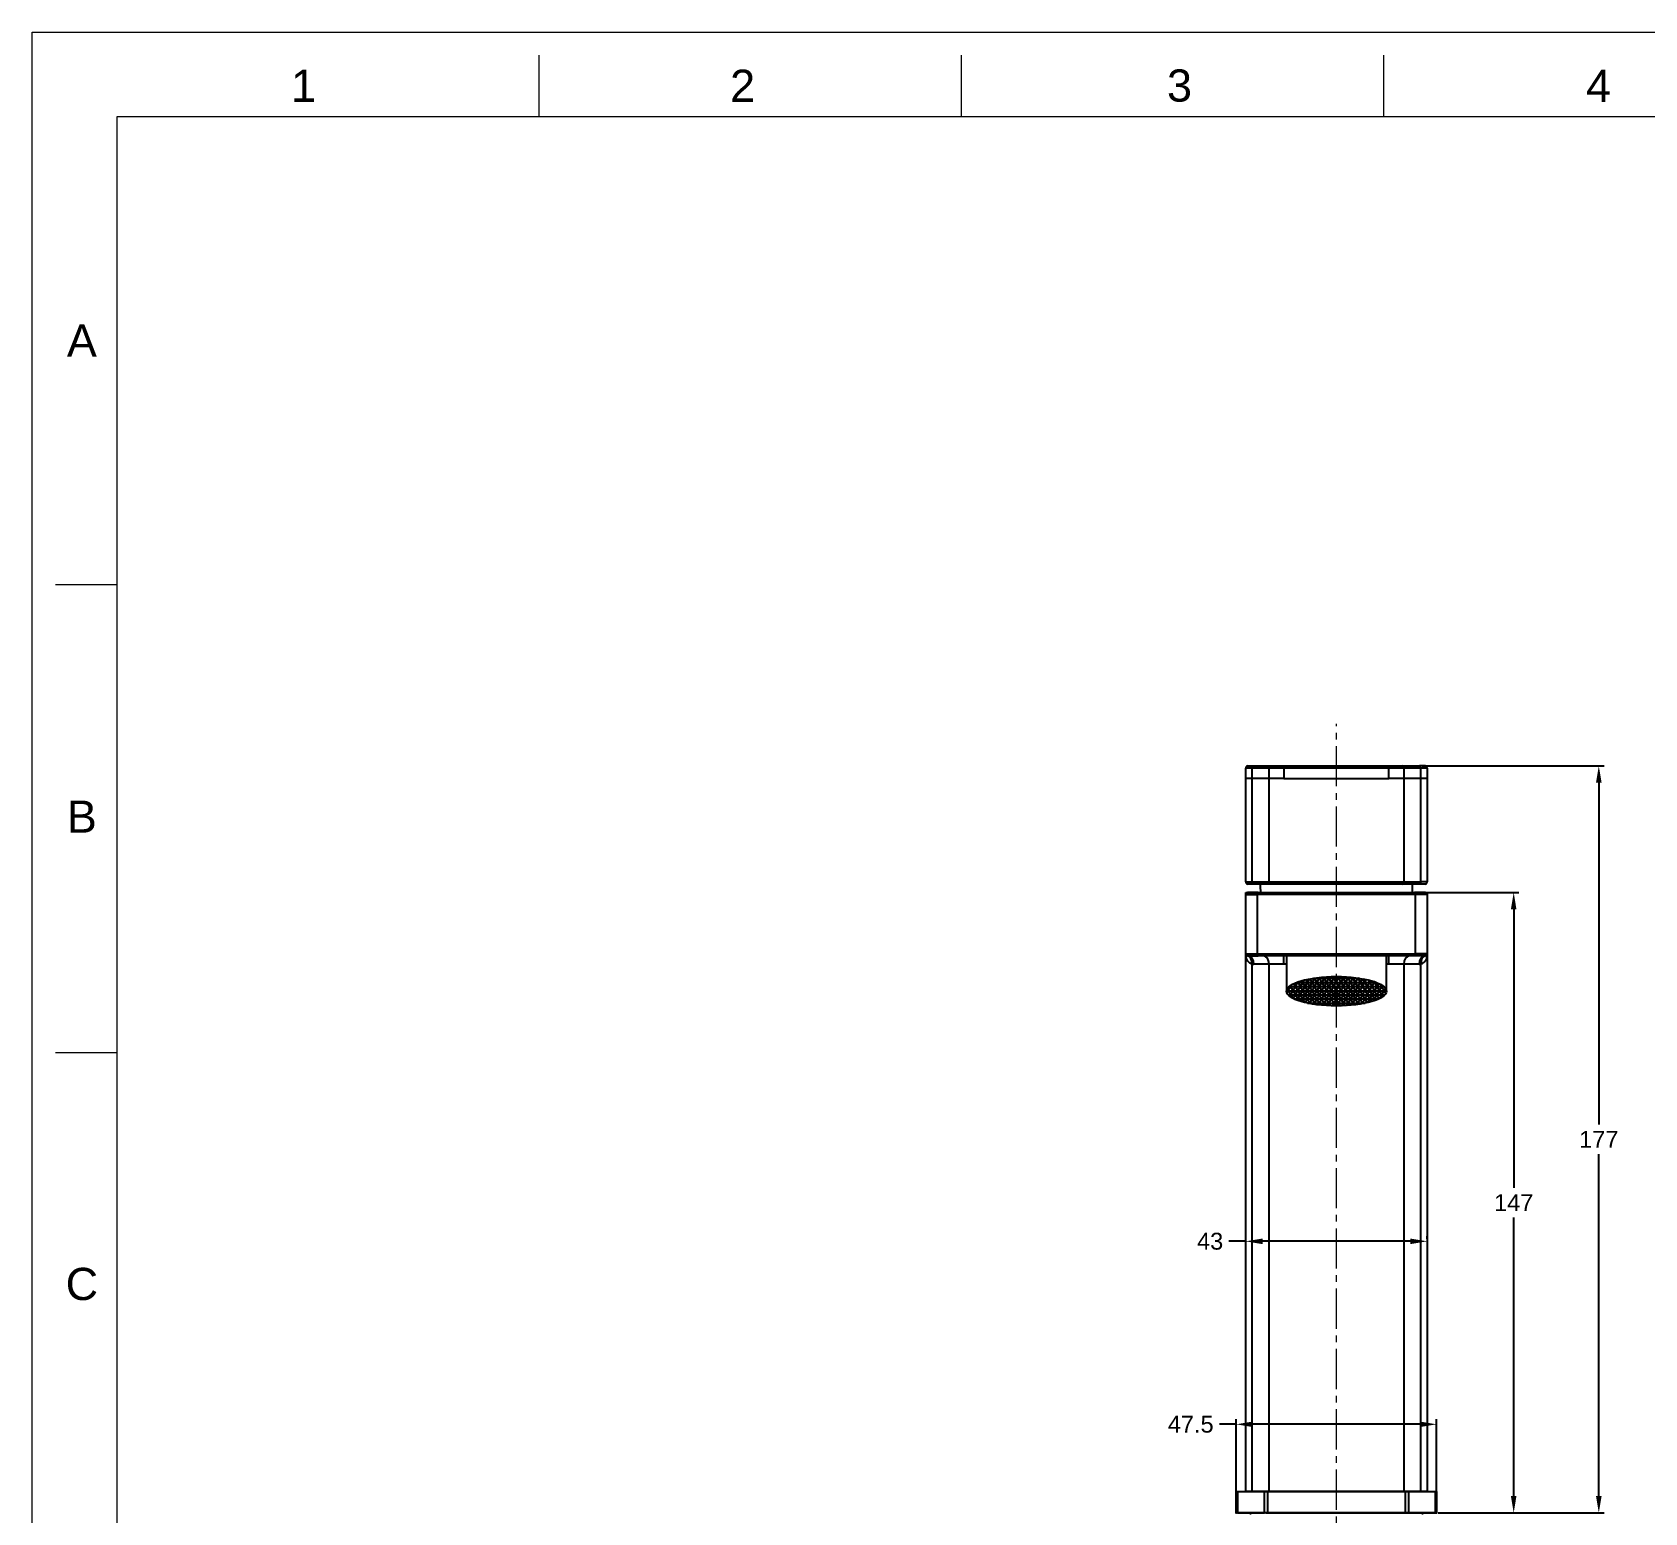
# Model space of a CAD drawing. Header units: millimetres. Extents: x 12315 to 13156, y 3748 to 4343.
# Drawn here: x 12314.7 to 12696.9, y 3992.3 to 4343.2 of the extents above; entities that cross this region are included whole.
import ezdxf

# ---------------------------------------------------------------- set-up
doc = ezdxf.new("R2010")
doc.units = ezdxf.units.MM
doc.linetypes.add('CENTER2', pattern=[28.575, 19.05, -3.175, 3.175, -3.175])
doc.linetypes.add('CENTERX2', pattern=[101.6, 63.5, -12.7, 12.7, -12.7])
for name, color, linetype, lineweight in [('CENTER', 1, 'CENTERX2', 15), ('DIM_', 5, 'Continuous', 9), ('FORM', 7, 'Continuous', 13)]:
    doc.layers.add(name, color=color, linetype=linetype, lineweight=lineweight)
doc.styles.get("Standard").update_dxf_attribs({"font": 'arial.ttf'})
doc.dimstyles.new('사본(2) STANDARD', dxfattribs={"dimscale": 0, "dimtxt": 4, "dimasz": 4, "dimexe": 1.25, "dimexo": 0.625, "dimgap": 1.5, "dimtad": 3, "dimtih": 1, "dimtoh": 1, "dimdec": 1, "dimzin": 9, "dimdsep": 46, "dimtxsty": 'Standard', "dimcen": 2.5, "dimclrd": 5, "dimclre": 5, "dimclrt": 5, "dimadec": 0, "dimazin": 0, "dimtfac": 1, "dimtdec": 1, "dimtmove": 0, "dimatfit": 3, "dimfxl": 1.25, "dimtfill": 1, "dimtolj": 1, "dimtzin": 0, "dimarcsym": 0})

# ---------------------------------------------------------------- blocks, each defined once
blk = doc.blocks.new('*D1')
at = {"layer": 'Defpoints', "color": 0, "transparency": 16777216}
for p in [(12647.58, 4013.22), (12600.08, 3994.76), (12647.58, 3994.76)]:
    blk.add_point(p, dxfattribs=at)
at = {"layer": 'DIM_', "color": 5, "lineweight": -2, "transparency": 16777216}
for p, q in [((12600.08, 3995.38), (12600.08, 4014.47)), ((12647.58, 3995.38), (12647.58, 4014.47)), ((12600.08, 4013.22), (12596.08, 4013.22)), ((12643.58, 4013.22), (12604.08, 4013.22))]:
    blk.add_line(p, q, dxfattribs=at)
at = {"layer": 'DIM_', "color": 5, "transparency": 16777216}
for points in [[(12604.08, 4013.88), (12604.08, 4012.55), (12600.08, 4013.22)], [(12643.58, 4013.88), (12643.58, 4012.55), (12647.58, 4013.22)]]:
    blk.add_solid(points, dxfattribs=at)
at = {"layer": 'DIM_', "color": 5, "transparency": 16777216, "insert": (12589.29, 4013.22), "char_height": 4, "attachment_point": 5, "bg_fill": 3, "box_fill_scale": 1.1, "bg_fill_color": 256, "bg_fill_true_color": 13158600, "bg_fill_transparency": 0}
blk.add_mtext('\\A1;47.5', dxfattribs=at)
blk = doc.blocks.new('*D2')
at = {"layer": 'Defpoints', "color": 0, "transparency": 16777216}
for p in [(12602.33, 4056.59), (12645.33, 4056.59), (12645.33, 4056.59)]:
    blk.add_point(p, dxfattribs=at)
at = {"layer": 'DIM_', "color": 5, "lineweight": -2, "transparency": 16777216}
for p, q in [((12602.33, 4056.59), (12598.33, 4056.59)), ((12602.33, 4057.21), (12602.33, 4057.84)), ((12641.33, 4056.59), (12606.33, 4056.59)), ((12645.33, 4057.21), (12645.33, 4057.84))]:
    blk.add_line(p, q, dxfattribs=at)
at = {"layer": 'DIM_', "color": 5, "transparency": 16777216}
for points in [[(12606.33, 4057.25), (12606.33, 4055.92), (12602.33, 4056.59)], [(12641.33, 4057.25), (12641.33, 4055.92), (12645.33, 4056.59)]]:
    blk.add_solid(points, dxfattribs=at)
at = {"layer": 'DIM_', "color": 5, "transparency": 16777216, "insert": (12593.89, 4056.59), "char_height": 4, "attachment_point": 5, "bg_fill": 3, "box_fill_scale": 1.1, "bg_fill_color": 256, "bg_fill_true_color": 13158600, "bg_fill_transparency": 0}
blk.add_mtext('\\A1;43', dxfattribs=at)
blk = doc.blocks.new('*D3')
at = {"layer": 'Defpoints', "color": 0, "transparency": 16777216}
for p in [(12643.52, 4169.26), (12686.02, 4169.26), (12647.58, 3992.26)]:
    blk.add_point(p, dxfattribs=at)
at = {"layer": 'DIM_', "color": 5, "lineweight": -2, "transparency": 16777216}
for p, q in [((12644.14, 4169.26), (12687.27, 4169.26)), ((12686.02, 4165.26), (12686.02, 4084.26)), ((12686.02, 3996.26), (12686.02, 4077.25)), ((12648.21, 3992.26), (12687.27, 3992.26))]:
    blk.add_line(p, q, dxfattribs=at)
at = {"layer": 'DIM_', "color": 5, "transparency": 16777216}
for points in [[(12685.35, 4165.26), (12686.69, 4165.26), (12686.02, 4169.26)], [(12685.35, 3996.26), (12686.69, 3996.26), (12686.02, 3992.26)]]:
    blk.add_solid(points, dxfattribs=at)
at = {"layer": 'DIM_', "color": 5, "transparency": 16777216, "insert": (12686.02, 4080.76), "char_height": 4, "attachment_point": 5, "bg_fill": 3, "box_fill_scale": 1.1, "bg_fill_color": 256, "bg_fill_true_color": 13158600, "bg_fill_transparency": 0}
blk.add_mtext('\\A1;177', dxfattribs=at)
blk = doc.blocks.new('*D4')
at = {"layer": 'Defpoints', "color": 0, "transparency": 16777216}
for p in [(12642.43, 4139.24), (12647.29, 3992.26), (12665.85, 3992.26)]:
    blk.add_point(p, dxfattribs=at)
at = {"layer": 'DIM_', "color": 5, "lineweight": -2, "transparency": 16777216}
for p, q in [((12643.05, 4139.24), (12667.1, 4139.24)), ((12665.85, 4135.24), (12665.85, 4069.26)), ((12665.85, 3996.26), (12665.85, 4062.24)), ((12647.92, 3992.26), (12667.1, 3992.26))]:
    blk.add_line(p, q, dxfattribs=at)
at = {"layer": 'DIM_', "color": 5, "transparency": 16777216}
for points in [[(12665.18, 4135.24), (12666.51, 4135.24), (12665.85, 4139.24)], [(12665.18, 3996.26), (12666.51, 3996.26), (12665.85, 3992.26)]]:
    blk.add_solid(points, dxfattribs=at)
at = {"layer": 'DIM_', "color": 5, "transparency": 16777216, "insert": (12665.85, 4065.75), "char_height": 4, "attachment_point": 5, "bg_fill": 3, "box_fill_scale": 1.1, "bg_fill_color": 256, "bg_fill_true_color": 13158600, "bg_fill_transparency": 0}
blk.add_mtext('\\A1;147', dxfattribs=at)

msp = doc.modelspace()

# ---------------------------------------------------------------- hatches: boundary and pattern name
h = msp.add_hatch()
h.set_pattern_fill('NET3', color=256, scale=0.31)
h.set_pattern_definition([(0, (5945.0642, 2099.2641), (0, 0.98425), []), (60, (5945.0642, 2099.2641), (-0.8523855, 0.492125), []), (120, (5945.0642, 2099.2641), (-0.8523855, -0.492125), [])])
edge = h.paths.add_edge_path()
edge.add_ellipse((12623.83, 4115.87), major_axis=(-11.85, 0), ratio=0.292372, start_angle=180, end_angle=360)
edge.add_ellipse((12623.83, 4115.87), major_axis=(-11.85, 0), ratio=0.292372, start_angle=0, end_angle=180)

# ---------------------------------------------------------------- linework, layer by layer
for p, q in [((12603.8, 4168.76), (12602.33, 4168.76)), ((12602.33, 4166.26), (12602.33, 4168.76)), ((12602.83, 4169.26), (12604.15, 4169.26)), ((12603.8, 4168.76), (12603.8, 4166.26)), ((12607.87, 4168.76), (12603.8, 4168.76)), ((12604.15, 4169.26), (12608.22, 4169.26)), ((12611.4, 4168.76), (12607.87, 4168.76)), ((12607.87, 4166.26), (12607.87, 4168.76)), ((12608.22, 4169.26), (12611.4, 4169.26)), ((12611.4, 4169.26), (12611.4, 4168.76)), ((12611.4, 4169.26), (12636.26, 4169.26)), ((12611.4, 4168.76), (12611.4, 4166.26)), ((12636.26, 4168.76), (12611.4, 4168.76)), ((12636.26, 4169.26), (12639.44, 4169.26)), ((12636.26, 4169.26), (12636.26, 4168.76)), ((12639.8, 4168.76), (12636.26, 4168.76)), ((12636.26, 4166.26), (12636.26, 4168.76)), ((12639.44, 4169.26), (12643.52, 4169.26)), ((12643.87, 4168.76), (12639.8, 4168.76)), ((12639.8, 4168.76), (12639.8, 4166.26)), ((12644.83, 4169.26), (12643.52, 4169.26)), ((12645.33, 4168.76), (12643.87, 4168.76)), ((12643.87, 4166.26), (12643.87, 4168.76)), ((12645.33, 4168.76), (12645.33, 4166.26)), ((12602.33, 4141.76), (12602.33, 4166.26)), ((12603.8, 4166.26), (12602.33, 4166.26)), ((12603.8, 4166.26), (12603.8, 4141.76)), ((12607.87, 4166.26), (12603.8, 4166.26)), ((12607.87, 4141.76), (12607.87, 4166.26)), ((12611.4, 4166.26), (12607.87, 4166.26)), ((12611.4, 4166.26), (12636.26, 4166.26)), ((12639.8, 4166.26), (12636.26, 4166.26)), ((12639.8, 4166.26), (12639.8, 4141.76)), ((12643.87, 4166.26), (12639.8, 4166.26)), ((12643.87, 4141.76), (12643.87, 4166.26)), ((12645.33, 4166.26), (12643.87, 4166.26)), ((12645.33, 4166.26), (12645.33, 4141.76)), ((12602.33, 4141.76), (12603.8, 4141.76)), ((12604.15, 4141.26), (12602.83, 4141.26)), ((12603.8, 4141.76), (12607.87, 4141.76)), ((12608.22, 4141.26), (12604.15, 4141.26)), ((12607.87, 4141.76), (12611.4, 4141.76)), ((12611.4, 4141.26), (12608.22, 4141.26)), ((12611.4, 4141.26), (12611.4, 4141.76)), ((12611.4, 4141.76), (12636.26, 4141.76)), ((12636.26, 4141.26), (12611.4, 4141.26)), ((12636.26, 4141.26), (12636.26, 4141.76)), ((12636.26, 4141.76), (12639.8, 4141.76)), ((12639.44, 4141.26), (12636.26, 4141.26)), ((12643.52, 4141.26), (12639.44, 4141.26)), ((12639.8, 4141.76), (12643.87, 4141.76)), ((12644.83, 4141.26), (12643.52, 4141.26)), ((12645.33, 4141.76), (12643.87, 4141.76)), ((12602.33, 4139.26), (12645.33, 4139.26)), ((12602.33, 4124.26), (12602.33, 4139.26)), ((12602.33, 4139.26), (12645.33, 4139.26)), ((12602.33, 4138.76), (12605.07, 4138.76)), ((12602.33, 4124.76), (12602.33, 4138.76)), ((12605.3, 4139.26), (12602.83, 4139.26)), ((12605.07, 4138.76), (12605.07, 4124.76)), ((12642.59, 4138.76), (12605.07, 4138.76)), ((12605.3, 4139.26), (12642.37, 4139.26)), ((12644.83, 4139.26), (12642.37, 4139.26)), ((12645.33, 4138.76), (12642.59, 4138.76)), ((12642.59, 4124.76), (12642.59, 4138.76)), ((12645.33, 4139.26), (12645.33, 4124.26)), ((12645.33, 4138.76), (12645.33, 4124.76)), ((12602.33, 3997.26), (12602.33, 4124.76)), ((12602.33, 4124.76), (12605.07, 4124.76)), ((12645.33, 4124.26), (12602.33, 4124.26)), ((12602.83, 4124.26), (12605.3, 4124.26)), ((12605.07, 4124.76), (12642.59, 4124.76)), ((12642.37, 4124.26), (12605.3, 4124.26)), ((12611.4, 4122.26), (12611.4, 4124.26)), ((12611.98, 4124.26), (12611.98, 4115.87)), ((12635.68, 4115.87), (12635.68, 4124.26)), ((12636.26, 4122.26), (12636.26, 4124.26)), ((12644.83, 4124.26), (12642.37, 4124.26)), ((12645.33, 4124.76), (12642.59, 4124.76)), ((12645.33, 4124.76), (12645.33, 3997.26)), ((12603.8, 4122.3), (12603.8, 3997.26)), ((12607.87, 4122.26), (12604.25, 4122.26)), ((12607.87, 3997.26), (12607.87, 4122.26)), ((12611.4, 4122.26), (12607.87, 4122.26)), ((12611.98, 4122.26), (12611.4, 4122.26)), ((12636.26, 4122.26), (12635.68, 4122.26)), ((12639.8, 4122.26), (12636.26, 4122.26)), ((12643.42, 4122.26), (12639.8, 4122.26)), ((12639.8, 4122.26), (12639.8, 3997.26)), ((12643.87, 3997.26), (12643.87, 4122.3)), ((12600.08, 3997.26), (12647.58, 3997.26)), ((12600.08, 3997.26), (12600.38, 3997.26)), ((12600.08, 3992.26), (12600.08, 3997.26)), ((12600.38, 3997.26), (12606.79, 3997.26)), ((12600.38, 3997.26), (12600.38, 3992.26)), ((12609.33, 3997.26), (12602.33, 3997.26)), ((12602.33, 3997.26), (12609.33, 3997.26)), ((12606.79, 3997.26), (12607.5, 3997.26)), ((12606.79, 3992.26), (12606.79, 3997.26)), ((12607.5, 3997.26), (12640.17, 3997.26)), ((12607.5, 3997.26), (12607.5, 3992.26)), ((12638.33, 3997.26), (12609.33, 3997.26)), ((12609.33, 3997.26), (12638.33, 3997.26)), ((12638.33, 3997.26), (12645.33, 3997.26)), ((12645.33, 3997.26), (12638.33, 3997.26)), ((12640.17, 3997.26), (12640.88, 3997.26)), ((12640.17, 3992.26), (12640.17, 3997.26)), ((12640.88, 3997.26), (12647.29, 3997.26)), ((12640.88, 3997.26), (12640.88, 3992.26)), ((12647.58, 3997.26), (12647.29, 3997.26)), ((12647.29, 3992.26), (12647.29, 3997.26)), ((12647.58, 3997.26), (12647.58, 3992.26)), ((12607.08, 3992.26), (12600.08, 3992.26)), ((12607.08, 3992.26), (12600.08, 3992.26)), ((12600.38, 3992.26), (12600.08, 3992.26)), ((12600.38, 3992.26), (12606.79, 3992.26)), ((12607.5, 3992.26), (12606.79, 3992.26)), ((12640.58, 3992.26), (12607.08, 3992.26)), ((12607.08, 3992.26), (12640.58, 3992.26)), ((12607.5, 3992.26), (12640.17, 3992.26)), ((12640.88, 3992.26), (12640.17, 3992.26)), ((12647.58, 3992.26), (12640.58, 3992.26)), ((12640.58, 3992.26), (12647.58, 3992.26)), ((12640.88, 3992.26), (12647.29, 3992.26)), ((12647.58, 3992.26), (12647.29, 3992.26))]:
    msp.add_line(p, q)
for centre, radius, start, end in [((12602.83, 4168.76), 0.5, 90, 180), ((12644.83, 4168.76), 0.5, 0, 90), ((12602.83, 4141.76), 0.5, 180, 270), ((12620.75, 4140.6), 14.98, 177.4879, 185.1462), ((12626.92, 4140.6), 14.98, 354.8538, 2.5121), ((12644.83, 4141.76), 0.5, 270, 0), ((12602.83, 4138.76), 0.5, 90, 180), ((12644.83, 4138.76), 0.5, 0, 90), ((12602.83, 4124.76), 0.5, 180, 270), ((12644.83, 4124.76), 0.5, 270, 0)]:
    msp.add_arc(centre, radius, start, end)
at = {"linetype": 'Continuous', "lineweight": 18}
for centre, start, end in [((12603.58, 3993.26), 233.1309, 270), ((12644.08, 3993.26), 270, 306.8691)]:
    msp.add_arc(centre, 1.25, start, end, dxfattribs=at)
for centre, major_axis, ratio, start_param, end_param in [((12604.15, 4168.76), (0, 0.5), 0.707107, 0, 1.570796), ((12608.22, 4168.76), (0, 0.5), 0.707107, 0, 1.570796), ((12639.44, 4168.76), (0, 0.5), 0.707107, 4.712389, 6.283185), ((12643.52, 4168.76), (0, 0.5), 0.707107, 4.712389, 6.283185), ((12604.15, 4141.76), (0, -0.5), 0.707107, 4.712389, 6.283185), ((12608.22, 4141.76), (0, -0.5), 0.707107, 4.712389, 6.283185), ((12639.44, 4141.76), (0, -0.5), 0.707107, 0, 1.570796), ((12643.52, 4141.76), (0, -0.5), 0.707107, 0, 1.570796), ((12605.3, 4138.76), (0, 0.5), 0.451797, 0, 1.570796), ((12642.37, 4138.76), (0, -0.5), 0.451797, 1.570796, 3.141593), ((12602.38, 4122.3), (0.36, 1.97), 0.701267, 4.839942, 6.283185), ((12602.83, 4122.26), (0, 2), 0.707107, 4.712389, 6.283185), ((12605.3, 4124.76), (0, 0.5), 0.451797, 1.570796, 3.141593), ((12606.46, 4122.26), (0, 2), 0.707107, 4.712389, 6.283185), ((12641.21, 4122.26), (0, 2), 0.707107, 0, 1.570796), ((12642.37, 4124.76), (0, -0.5), 0.451797, 0, 1.570796), ((12644.83, 4122.26), (0, 2), 0.707107, 0, 1.570796), ((12645.28, 4122.3), (-0.36, 1.97), 0.701267, 0, 1.443243), ((12604.25, 4124.76), (0, 2.5), 1, 2.960709, 3.141593), ((12643.42, 4124.76), (0, 2.5), 1, 3.141593, 3.322476)]:
    msp.add_ellipse(centre, major_axis=major_axis, ratio=ratio, start_param=start_param, end_param=end_param)
msp.add_ellipse((12623.83, 4115.87), major_axis=(-11.85, 0), ratio=0.292372)
for points, knots in [([(12603.8, 4122.3), (12603.73, 4122.31), (12603.66, 4122.34), (12603.54, 4122.39), (12603.48, 4122.42), (12603.37, 4122.49), (12603.31, 4122.52), (12603.21, 4122.6), (12603.16, 4122.65), (12603.09, 4122.71), (12603.07, 4122.74), (12603.02, 4122.78), (12603, 4122.81), (12602.94, 4122.88), (12602.9, 4122.93), (12602.79, 4123.08), (12602.72, 4123.19), (12602.61, 4123.41), (12602.56, 4123.53), (12602.51, 4123.68), (12602.5, 4123.71), (12602.48, 4123.77), (12602.47, 4123.8), (12602.44, 4123.89), (12602.43, 4123.95), (12602.39, 4124.13), (12602.37, 4124.26), (12602.35, 4124.44), (12602.34, 4124.51), (12602.34, 4124.6), (12602.34, 4124.65), (12602.33, 4124.69), (12602.33, 4124.73), (12602.33, 4124.74), (12602.33, 4124.76)], [0, 0, 0, 0, 0.0625, 0.0625, 0.125, 0.125, 0.1875, 0.1875, 0.25, 0.25, 0.28125, 0.28125, 0.3125, 0.3125, 0.375, 0.375, 0.5, 0.5, 0.625, 0.625, 0.65625, 0.65625, 0.6875, 0.6875, 0.75, 0.75, 0.875, 0.875, 0.9375, 0.9375, 0.96875, 0.984375, 0.984375, 1, 1, 1, 1]), ([(12645.33, 4124.76), (12645.33, 4124.74), (12645.33, 4124.73), (12645.33, 4124.69), (12645.33, 4124.65), (12645.33, 4124.6), (12645.33, 4124.51), (12645.32, 4124.44), (12645.3, 4124.26), (12645.28, 4124.13), (12645.23, 4123.89), (12645.19, 4123.77), (12645.11, 4123.53), (12645.06, 4123.42), (12644.97, 4123.25), (12644.94, 4123.2), (12644.89, 4123.11), (12644.88, 4123.09), (12644.84, 4123.03), (12644.82, 4123.01), (12644.73, 4122.88), (12644.65, 4122.78), (12644.51, 4122.65), (12644.46, 4122.61), (12644.36, 4122.53), (12644.31, 4122.49), (12644.23, 4122.45), (12644.22, 4122.44), (12644.19, 4122.42), (12644.17, 4122.42), (12644.13, 4122.39), (12644.1, 4122.38), (12644, 4122.34), (12643.94, 4122.31), (12643.87, 4122.3)], [0, 0, 0, 0, 0.015625, 0.015625, 0.03125, 0.0625, 0.0625, 0.125, 0.125, 0.25, 0.25, 0.375, 0.375, 0.5, 0.5, 0.5625, 0.5625, 0.59375, 0.59375, 0.625, 0.625, 0.75, 0.75, 0.8125, 0.8125, 0.875, 0.875, 0.890625, 0.890625, 0.90625, 0.90625, 0.9375, 0.9375, 1, 1, 1, 1])]:
    msp.add_open_spline(points, degree=3, knots=knots)
for p in [(12602.33, 3997.26), (12602.33, 3997.26), (12645.33, 3997.26), (12645.33, 3997.26), (12600.08, 3992.26), (12600.08, 3992.26), (12600.08, 3992.26), (12647.58, 3992.26), (12647.58, 3992.26)]:
    msp.add_point(p)
at = {"layer": 'CENTER', "color": 1, "linetype": 'CENTER2', "ltscale": 0.5}
msp.add_line((12623.83, 3907.26), (12623.83, 4179.26), dxfattribs=at)
at = {"layer": 'FORM', "color": 7, "linetype": 'Continuous'}
for p, q in [((12314.69, 3748.45), (12314.69, 4343.16)), ((12314.69, 4343.16), (13155.69, 4343.16)), ((12434.83, 4323.13), (12434.83, 4337.69)), ((12534.95, 4323.13), (12534.95, 4337.69)), ((12635.07, 4323.13), (12635.07, 4337.69)), ((12334.71, 4323.13), (12334.71, 3768.48)), ((13135.66, 4323.13), (12334.71, 4323.13)), ((12334.71, 4212.2), (12320.16, 4212.2)), ((12334.71, 4101.27), (12320.16, 4101.27))]:
    msp.add_line(p, q, dxfattribs=at)

# ---------------------------------------------------------------- texts
at = {"layer": 'FORM', "color": 7, "linetype": 'Continuous', "char_height": 7.63, "attachment_point": 5}
for s, insert in [('3', (12586.63, 4330.48)), ('1', (12378.99, 4330.48)), ('2', (12483.07, 4330.48)), ('4', (12685.98, 4330.48))]:
    msp.add_mtext_dynamic_manual_height_columns(s, width=50.0595, gutter_width=12.51, heights=[0], dxfattribs=dict(at, insert=insert))
at = {"layer": 'FORM', "char_height": 7.63, "attachment_point": 5}
for s, insert in [('A', (12326.45, 4270.08)), ('B', (12326.45, 4157.25)), ('C', (12326.45, 4046.43))]:
    msp.add_mtext_dynamic_manual_height_columns(s, width=10.0119, gutter_width=12.51, heights=[0], dxfattribs=dict(at, insert=insert))

# ---------------------------------------------------------------- next in the draw order: dimensions: what is measured, and where the dimension line sits
at = {"layer": 'DIM_'}
for base, p1, p2, picture, middle in [((12645.33, 4056.59), (12602.33, 4056.59), (12645.33, 4056.59), '*D2', (12593.89, 4056.59)), ((12647.58, 4013.22), (12600.08, 3994.76), (12647.58, 3994.76), '*D1', (12589.29, 4013.22))]:
    dim = msp.add_linear_dim(base=base, p1=p1, p2=p2, dimstyle='사본(2) STANDARD', override={"dimscale": 1, "dimtad": 0}, dxfattribs=at)
    dim.commit()
    dim.dimension.update_dxf_attribs({"geometry": picture, "text_midpoint": middle, "dimtype": 128})

# ---------------------------------------------------------------- next in the draw order: dimensions: what is measured, and where the dimension line sits
dim = msp.add_linear_dim(base=(12686.02, 4169.26), p1=(12647.58, 3992.26), p2=(12643.52, 4169.26), angle=90, dimstyle='사본(2) STANDARD', override={"dimscale": 1, "dimtad": 0}, dxfattribs=at)
dim.commit()
dim.dimension.update_dxf_attribs({"geometry": '*D3', "text_midpoint": (12686.02, 4080.76)})

# ---------------------------------------------------------------- next in the draw order: dimensions: what is measured, and where the dimension line sits
dim = msp.add_linear_dim(base=(12665.85, 3992.26), p1=(12642.43, 4139.24), p2=(12647.29, 3992.26), angle=90, dimstyle='사본(2) STANDARD', override={"dimscale": 1, "dimtad": 0}, dxfattribs=at)
dim.commit()
dim.dimension.update_dxf_attribs({"geometry": '*D4', "text_midpoint": (12665.85, 4065.75)})

doc.saveas('drawing.dxf')
